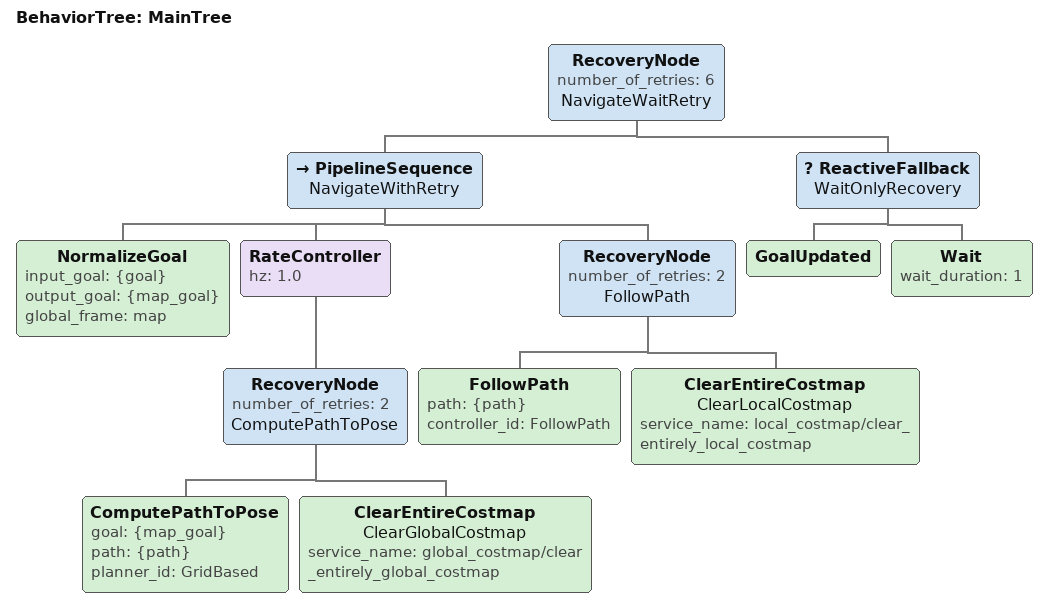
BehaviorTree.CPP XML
<root main_tree_to_execute="MainTree">
  <BehaviorTree ID="MainTree">
    <RecoveryNode number_of_retries="6" name="NavigateWaitRetry">
      <PipelineSequence name="NavigateWithRetry">
        <NormalizeGoal input_goal="{goal}" output_goal="{map_goal}" global_frame="map"/>
        <RateController hz="1.0">
          <RecoveryNode number_of_retries="2" name="ComputePathToPose">
            <ComputePathToPose goal="{map_goal}" path="{path}" planner_id="GridBased"/>
            <ClearEntireCostmap name="ClearGlobalCostmap" service_name="global_costmap/clear_entirely_global_costmap"/>
          </RecoveryNode>
        </RateController>
        <RecoveryNode number_of_retries="2" name="FollowPath">
          <FollowPath path="{path}" controller_id="FollowPath"/>
          <ClearEntireCostmap name="ClearLocalCostmap" service_name="local_costmap/clear_entirely_local_costmap"/>
        </RecoveryNode>
      </PipelineSequence>
      <ReactiveFallback name="WaitOnlyRecovery">
        <GoalUpdated/>
        <Wait wait_duration="1"/>
      </ReactiveFallback>
    </RecoveryNode>
  </BehaviorTree>
</root>
